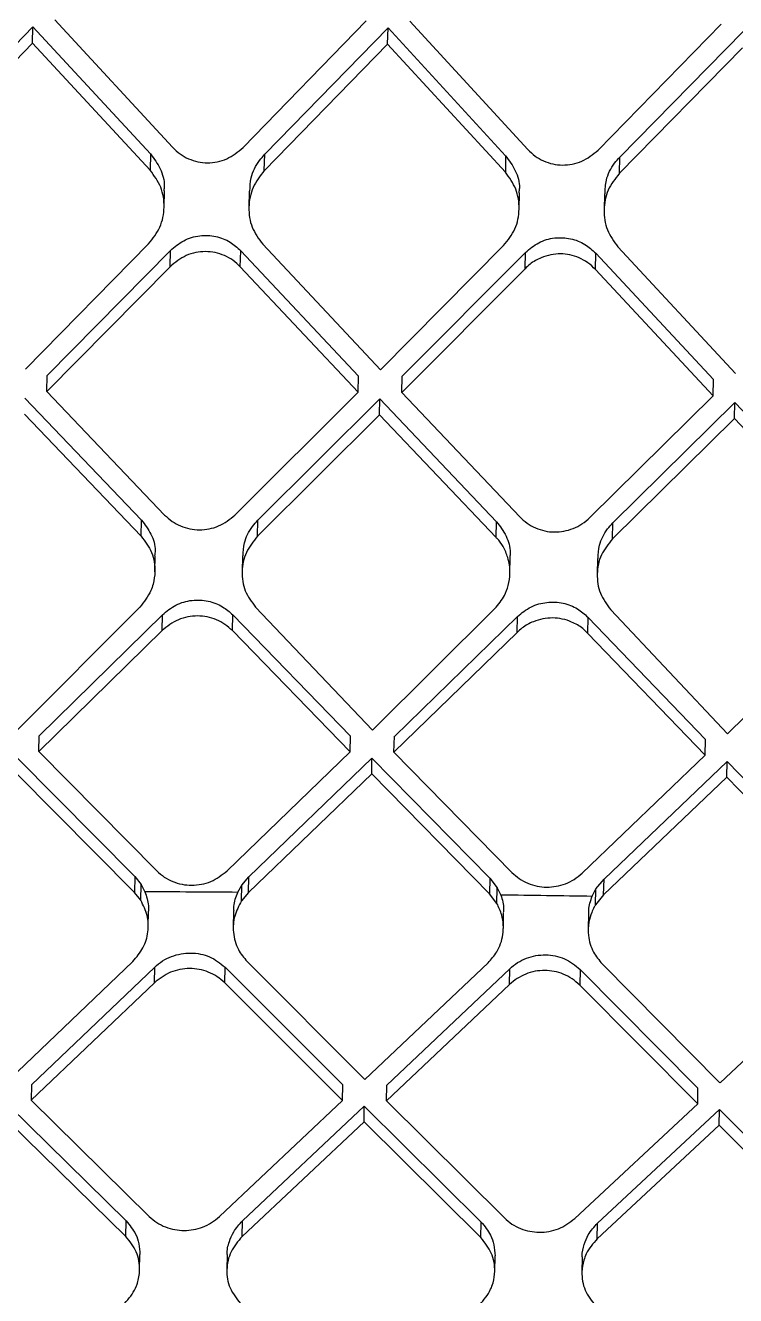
# Model space of a CAD drawing. Extents: x 939 to 1039, y 781 to 934.
# Drawn here: x 963.575 to 964.289, y 882.131 to 883.409 of the extents above; entities that cross this region are included whole.
import ezdxf

# ---------------------------------------------------------------- set-up
doc = ezdxf.new("R2010")
doc.units = 0
doc.header["$MEASUREMENT"] = 0
doc.layers.add('1', color=4, linetype='Continuous')

# ---------------------------------------------------------------- blocks, each defined once
blk = doc.blocks.new('Envoy')
at = {"layer": '1', "color": 3, "linetype": 'Continuous', "lineweight": 25}
for p, q in [((24.9511, 84.2403), (25.0694, 84.112)), ((25.1402, 84.1118), (25.2641, 84.2394)), ((25.3081, 84.2391), (25.4265, 84.1099)), ((24.8049, 84.1049), (24.9289, 84.2334)), ((24.9285, 84.2169), (24.9289, 84.2334)), ((24.9289, 84.2334), (25.0473, 84.1053)), ((25.162, 84.105), (25.286, 84.2324)), ((25.2856, 84.2159), (25.286, 84.2324)), ((25.286, 84.2324), (25.4043, 84.1034)), ((25.4972, 84.1092), (25.6211, 84.2358)), ((25.519, 84.1022), (25.643, 84.2286)), ((24.9285, 84.2169), (24.8046, 84.0885)), ((25.0469, 84.0889), (24.9285, 84.2169)), ((25.2856, 84.2159), (25.1617, 84.0886)), ((25.404, 84.087), (25.2856, 84.2159)), ((25.6426, 84.2121), (25.5187, 84.0858)), ((25.0473, 84.1053), (25.0469, 84.0889)), ((25.1616, 84.0886), (25.162, 84.105)), ((25.4043, 84.1034), (25.404, 84.087)), ((25.5187, 84.0858), (25.519, 84.1022)), ((25.0608, 84.0517), (25.0611, 84.0681)), ((25.1465, 84.0679), (25.1462, 84.0515)), ((25.4178, 84.0498), (25.4182, 84.0662)), ((25.5036, 84.0652), (25.5032, 84.0489)), ((25.0453, 84.0148), (24.9214, 83.8888)), ((24.9432, 83.8824), (25.0672, 84.0081)), ((25.0668, 83.9918), (25.0672, 84.0081)), ((25.1375, 83.9916), (25.1379, 84.0079)), ((25.1379, 84.0079), (25.2563, 83.8817)), ((25.16, 84.0145), (25.2784, 83.8881)), ((25.2784, 83.8881), (25.4023, 84.013)), ((25.5171, 84.0118), (25.6354, 83.8844)), ((25.3003, 83.8815), (25.4242, 84.0061)), ((25.4238, 83.9898), (25.4242, 84.0061)), ((25.4946, 83.9891), (25.4949, 84.0054)), ((25.4949, 84.0054), (25.6133, 83.8782)), ((25.0668, 83.9918), (24.9429, 83.8662)), ((25.2559, 83.8655), (25.1375, 83.9916)), ((25.4238, 83.9898), (25.3, 83.8653)), ((25.613, 83.862), (25.4946, 83.9891)), ((24.9429, 83.8662), (24.9432, 83.8824)), ((25.2559, 83.8655), (25.2563, 83.8817)), ((25.2999, 83.8653), (25.3003, 83.8815)), ((24.9429, 83.8662), (25.0613, 83.7419)), ((25.613, 83.862), (25.6133, 83.8782)), ((24.9207, 83.8596), (25.0381, 83.7368)), ((25.1321, 83.7418), (25.2559, 83.8655)), ((25.1551, 83.7366), (25.2778, 83.8589)), ((25.2775, 83.8427), (25.2778, 83.8589)), ((25.2778, 83.8589), (25.3951, 83.7352)), ((25.2999, 83.8653), (25.4184, 83.7401)), ((25.4891, 83.7394), (25.613, 83.862)), ((25.5122, 83.734), (25.6348, 83.8553)), ((25.6345, 83.8391), (25.6348, 83.8552)), ((25.6348, 83.8553), (25.7521, 83.7305)), ((24.9204, 83.8434), (25.0377, 83.7207)), ((25.2775, 83.8427), (25.1548, 83.7205)), ((25.3948, 83.7191), (25.2775, 83.8427)), ((25.6345, 83.8391), (25.5118, 83.7179)), ((25.7517, 83.7144), (25.6345, 83.8391)), ((25.0377, 83.7207), (25.0381, 83.7368)), ((25.1548, 83.7205), (25.1551, 83.7366)), ((25.3948, 83.7191), (25.3951, 83.7352)), ((25.5118, 83.7179), (25.5122, 83.734)), ((25.0516, 83.6848), (25.0519, 83.7009)), ((25.1397, 83.7007), (25.1393, 83.6847)), ((25.4086, 83.6831), (25.409, 83.6991)), ((25.4967, 83.6982), (25.4964, 83.6822)), ((24.9134, 83.5258), (25.0365, 83.6493)), ((25.1529, 83.6491), (25.2705, 83.5253)), ((24.9353, 83.5198), (25.0592, 83.6416)), ((25.0588, 83.6256), (25.0592, 83.6416)), ((25.1295, 83.6255), (25.1299, 83.6415)), ((25.1299, 83.6415), (25.2484, 83.5194)), ((25.2705, 83.5253), (25.3935, 83.6477)), ((25.2924, 83.5191), (25.4162, 83.6398)), ((25.4159, 83.6238), (25.4162, 83.6398)), ((25.4869, 83.6391), (25.4866, 83.6231)), ((25.4869, 83.6391), (25.6054, 83.516)), ((25.5099, 83.6466), (25.6275, 83.5218)), ((25.6275, 83.5218), (25.7505, 83.6431)), ((25.0588, 83.6256), (24.935, 83.5039)), ((25.248, 83.5035), (25.1295, 83.6255)), ((25.4159, 83.6238), (25.292, 83.5032)), ((25.605, 83.5001), (25.4866, 83.6231)), ((24.935, 83.5039), (24.9353, 83.5198)), ((25.248, 83.5035), (25.2484, 83.5194)), ((25.292, 83.5032), (25.2924, 83.5192)), ((25.605, 83.5001), (25.6054, 83.516)), ((24.9128, 83.4978), (25.0314, 83.3779)), ((24.935, 83.5039), (25.0535, 83.3838)), ((25.1242, 83.3837), (25.248, 83.5035)), ((25.1461, 83.3778), (25.2699, 83.4973)), ((25.2696, 83.4814), (25.2699, 83.4973)), ((25.2699, 83.4973), (25.3884, 83.3765)), ((25.292, 83.5032), (25.4106, 83.3822)), ((25.4813, 83.3815), (25.605, 83.5001)), ((25.5032, 83.3754), (25.6269, 83.4938)), ((25.6266, 83.4779), (25.6269, 83.4938)), ((25.6269, 83.4938), (25.7454, 83.3719)), ((25.031, 83.3621), (24.9125, 83.4818)), ((25.2696, 83.4814), (25.1458, 83.362)), ((25.3881, 83.3607), (25.2696, 83.4814)), ((25.6266, 83.4779), (25.5028, 83.3595)), ((25.7451, 83.3561), (25.6266, 83.4779)), ((25.0314, 83.3779), (25.031, 83.3621)), ((25.0314, 83.3779), (25.0377, 83.3701)), ((25.0374, 83.3542), (25.0377, 83.3701)), ((25.0377, 83.3701), (25.0416, 83.3627)), ((25.1351, 83.3622), (25.139, 83.3693)), ((25.1387, 83.3535), (25.139, 83.3694)), ((25.139, 83.3693), (25.1461, 83.3778)), ((25.1458, 83.362), (25.1461, 83.3778)), ((25.3884, 83.3765), (25.3881, 83.3607)), ((25.3884, 83.3765), (25.3959, 83.3667)), ((25.4951, 83.3655), (25.5032, 83.3754)), ((25.5028, 83.3596), (25.5032, 83.3754)), ((25.0374, 83.3542), (25.031, 83.3621)), ((25.1458, 83.362), (25.1387, 83.3535)), ((25.3956, 83.3509), (25.3881, 83.3607)), ((25.3956, 83.3509), (25.3959, 83.3667)), ((25.3959, 83.3667), (25.3994, 83.3593)), ((25.4914, 83.3582), (25.4951, 83.3655)), ((25.4947, 83.3495), (25.495, 83.3654)), ((25.5028, 83.3596), (25.4947, 83.3495)), ((25.0449, 83.3272), (25.0453, 83.3431)), ((25.1307, 83.3431), (25.1304, 83.3272)), ((25.402, 83.3258), (25.4023, 83.3416)), ((25.4877, 83.3408), (25.4874, 83.3249)), ((24.9058, 83.1741), (25.0295, 83.2926)), ((25.1443, 83.2925), (25.2628, 83.1738)), ((25.2628, 83.1738), (25.3866, 83.2912)), ((24.9276, 83.1685), (25.0514, 83.2869)), ((25.0511, 83.2711), (25.0514, 83.2868)), ((25.1218, 83.271), (25.1221, 83.2868)), ((25.1221, 83.2868), (25.2407, 83.1683)), ((25.2847, 83.1681), (25.4085, 83.2853)), ((25.4081, 83.2695), (25.4085, 83.2853)), ((25.4792, 83.2846), (25.4788, 83.2688)), ((25.4792, 83.2846), (25.5977, 83.1651)), ((25.5013, 83.2901), (25.6198, 83.1704)), ((25.6199, 83.1704), (25.7436, 83.2867)), ((25.0511, 83.2711), (24.9273, 83.1528)), ((25.2404, 83.1526), (25.1218, 83.271)), ((25.4081, 83.2695), (25.2844, 83.1524)), ((25.5974, 83.1494), (25.4788, 83.2688)), ((24.9276, 83.1685), (24.9273, 83.1528)), ((25.2404, 83.1526), (25.2407, 83.1683)), ((25.2844, 83.1524), (25.2847, 83.1681)), ((25.5974, 83.1494), (25.5977, 83.1651)), ((24.9273, 83.1528), (25.0459, 83.0359)), ((25.1166, 83.0359), (25.2404, 83.1526)), ((25.2844, 83.1524), (25.403, 83.0344)), ((24.9052, 83.1471), (25.0226, 83.0315)), ((25.1397, 83.0315), (25.2622, 83.1469)), ((25.2619, 83.1312), (25.2622, 83.1469)), ((25.2622, 83.1469), (25.3797, 83.0303)), ((25.4737, 83.0338), (25.5974, 83.1494)), ((25.4968, 83.0292), (25.6193, 83.1435)), ((25.6189, 83.1277), (25.6193, 83.1434)), ((25.6193, 83.1435), (25.7367, 83.0258)), ((25.0223, 83.0158), (24.9048, 83.1313)), ((25.2619, 83.1312), (25.1394, 83.0158)), ((25.3794, 83.0146), (25.2619, 83.1312)), ((25.6189, 83.1277), (25.4964, 83.0135)), ((25.7364, 83.0101), (25.6189, 83.1277)), ((25.0223, 83.0158), (25.0226, 83.0315)), ((25.1394, 83.0158), (25.1397, 83.0315)), ((25.3794, 83.0146), (25.3797, 83.0303)), ((25.4964, 83.0135), (25.4967, 83.0292)), ((25.0362, 82.9819), (25.0366, 82.9976)), ((25.1243, 82.9975), (25.124, 82.9819)), ((25.3933, 82.9806), (25.3936, 82.9962)), ((25.4814, 82.9954), (25.481, 82.9797))]:
    blk.add_line(p, q, dxfattribs=at)
for points, knots in [([(22.9993, 84.0346), (23.2461, 84.0889), (23.7395, 84.1976), (24.4909, 84.3013), (25.2469, 84.3603), (26.0054, 84.3685), (26.7627, 84.3254), (27.5151, 84.2317), (28.2609, 84.0938), (28.749, 83.9631), (28.993, 83.8978)], [0, 0, 0, 0, 0.125001, 0.250001, 0.375003, 0.499997, 0.624991, 0.749994, 0.874997, 1, 1, 1, 1]), ([(25.0694, 84.112), (25.0719, 84.1096), (25.0766, 84.1051), (25.0853, 84.1002), (25.0946, 84.0972), (25.1045, 84.0961), (25.1144, 84.0972), (25.1273, 84.1011), (25.135, 84.1075), (25.1402, 84.1118)], [0, 0, 0, 0, 0.128787, 0.251247, 0.375718, 0.499276, 0.622354, 0.748044, 1, 1, 1, 1]), ([(25.4265, 84.1099), (25.4289, 84.1076), (25.4336, 84.103), (25.4423, 84.0981), (25.4516, 84.0949), (25.4615, 84.0938), (25.4714, 84.0948), (25.4843, 84.0985), (25.492, 84.1049), (25.4972, 84.1092)], [0, 0, 0, 0, 0.12917, 0.251508, 0.37622, 0.499673, 0.622879, 0.748356, 1, 1, 1, 1]), ([(25.0473, 84.1053), (25.0508, 84.1005), (25.0578, 84.0909), (25.0617, 84.0773), (25.0607, 84.0698), (25.0605, 84.0682)], [0, 0, 0, 0, 0.43894, 0.876896, 1, 1, 1, 1]), ([(25.1472, 84.0678), (25.1473, 84.0724), (25.1478, 84.0833), (25.1541, 84.096), (25.1602, 84.1029), (25.162, 84.105)], [0, 0, 0, 0, 0.332409, 0.801433, 1, 1, 1, 1]), ([(25.4043, 84.1034), (25.4078, 84.0986), (25.4149, 84.0889), (25.4188, 84.0753), (25.4178, 84.0678), (25.4175, 84.0662)], [0, 0, 0, 0, 0.440884, 0.880878, 1, 1, 1, 1]), ([(25.5042, 84.0652), (25.5044, 84.0698), (25.5048, 84.0807), (25.5112, 84.0934), (25.5173, 84.1002), (25.519, 84.1022)], [0, 0, 0, 0, 0.337803, 0.806881, 1, 1, 1, 1]), ([(25.0453, 84.0148), (25.0495, 84.0202), (25.0581, 84.0311), (25.0619, 84.0517), (25.059, 84.0723), (25.0509, 84.0834), (25.0469, 84.0889)], [0, 0, 0, 0, 0.249277, 0.501302, 0.752578, 1, 1, 1, 1]), ([(25.1616, 84.0886), (25.1574, 84.0831), (25.1489, 84.0722), (25.1451, 84.0516), (25.1479, 84.031), (25.156, 84.02), (25.16, 84.0145)], [0, 0, 0, 0, 0.249371, 0.501383, 0.752665, 1, 1, 1, 1]), ([(25.4023, 84.013), (25.4066, 84.0184), (25.4151, 84.0293), (25.4189, 84.0498), (25.416, 84.0704), (25.408, 84.0815), (25.404, 84.087)], [0, 0, 0, 0, 0.24899, 0.501, 0.752324, 1, 1, 1, 1]), ([(25.5187, 84.0858), (25.5144, 84.0804), (25.5059, 84.0695), (25.5021, 84.0489), (25.505, 84.0284), (25.5131, 84.0173), (25.5171, 84.0118)], [0, 0, 0, 0, 0.249126, 0.501089, 0.75241, 1, 1, 1, 1]), ([(25.0672, 84.0081), (25.0714, 84.0117), (25.08, 84.019), (25.0964, 84.0238), (25.1128, 84.0231), (25.1273, 84.0176), (25.1345, 84.011), (25.1379, 84.0079)], [0, 0, 0, 0, 0.212573, 0.425583, 0.628189, 0.824073, 1, 1, 1, 1]), ([(25.4242, 84.0061), (25.4285, 84.0097), (25.437, 84.0169), (25.4533, 84.0216), (25.4696, 84.0208), (25.4842, 84.0152), (25.4915, 84.0086), (25.4949, 84.0054)], [0, 0, 0, 0, 0.211125, 0.422655, 0.624401, 0.820333, 1, 1, 1, 1]), ([(25.1375, 83.9916), (25.1351, 83.9939), (25.1304, 83.9985), (25.1216, 84.0033), (25.1123, 84.0063), (25.1024, 84.0073), (25.0926, 84.0063), (25.0797, 84.0024), (25.072, 83.996), (25.0668, 83.9918)], [0, 0, 0, 0, 0.129032, 0.251238, 0.375955, 0.499348, 0.622235, 0.748169, 1, 1, 1, 1]), ([(25.4946, 83.9891), (25.4921, 83.9914), (25.4872, 83.9961), (25.4783, 84.001), (25.4691, 84.004), (25.4594, 84.005), (25.4496, 84.0041), (25.439, 84.0008), (25.4302, 83.996), (25.4255, 83.9914), (25.4238, 83.9898)], [0, 0, 0, 0, 0.131637, 0.258261, 0.380497, 0.499023, 0.622439, 0.74864, 0.914397, 1, 1, 1, 1]), ([(25.0613, 83.7419), (25.0638, 83.7397), (25.0685, 83.7353), (25.0772, 83.7306), (25.0866, 83.7276), (25.0964, 83.7266), (25.1063, 83.7277), (25.1191, 83.7314), (25.1269, 83.7377), (25.1321, 83.7418)], [0, 0, 0, 0, 0.128299, 0.251013, 0.375662, 0.499567, 0.622806, 0.748649, 1, 1, 1, 1]), ([(25.4184, 83.7401), (25.4208, 83.7379), (25.4255, 83.7334), (25.4342, 83.7286), (25.4436, 83.7256), (25.4533, 83.7245), (25.463, 83.7254), (25.4724, 83.7281), (25.4814, 83.7327), (25.4865, 83.7371), (25.4891, 83.7394)], [0, 0, 0, 0, 0.126683, 0.251755, 0.375817, 0.499296, 0.6176, 0.740169, 0.867474, 1, 1, 1, 1]), ([(25.0381, 83.7368), (25.0415, 83.7322), (25.0485, 83.7231), (25.0525, 83.7099), (25.0515, 83.7026), (25.0513, 83.7009)], [0, 0, 0, 0, 0.435982, 0.871202, 1, 1, 1, 1]), ([(25.1403, 83.7007), (25.1405, 83.7051), (25.1409, 83.7155), (25.1472, 83.7279), (25.1532, 83.7346), (25.1551, 83.7366)], [0, 0, 0, 0, 0.333029, 0.792394, 1, 1, 1, 1]), ([(25.3951, 83.7352), (25.3986, 83.7306), (25.4056, 83.7213), (25.4095, 83.7081), (25.4086, 83.7008), (25.4084, 83.6992)], [0, 0, 0, 0, 0.438, 0.875236, 1, 1, 1, 1]), ([(25.4973, 83.6982), (25.4975, 83.7027), (25.498, 83.7132), (25.5043, 83.7255), (25.5103, 83.732), (25.5122, 83.734)], [0, 0, 0, 0, 0.33853, 0.798072, 1, 1, 1, 1]), ([(25.0377, 83.7207), (25.0417, 83.7154), (25.0497, 83.7048), (25.0524, 83.6872), (25.0505, 83.6742), (25.0464, 83.6617), (25.0407, 83.6546), (25.0365, 83.6493)], [0, 0, 0, 0, 0.248661, 0.498584, 0.660734, 0.749968, 1, 1, 1, 1]), ([(25.1548, 83.7205), (25.1506, 83.7153), (25.1421, 83.7048), (25.1382, 83.685), (25.141, 83.6651), (25.1489, 83.6544), (25.1529, 83.6491)], [0, 0, 0, 0, 0.249513, 0.500968, 0.752029, 1, 1, 1, 1]), ([(25.3935, 83.6477), (25.397, 83.6519), (25.4029, 83.659), (25.4074, 83.6714), (25.4093, 83.6844), (25.4074, 83.698), (25.4023, 83.7096), (25.3978, 83.7164), (25.3951, 83.7188), (25.3948, 83.7191)], [0, 0, 0, 0, 0.203073, 0.340014, 0.500384, 0.704915, 0.856381, 0.983756, 1, 1, 1, 1]), ([(25.5118, 83.7179), (25.5076, 83.7127), (25.4991, 83.7023), (25.4953, 83.6825), (25.4981, 83.6626), (25.506, 83.6519), (25.5099, 83.6466)], [0, 0, 0, 0, 0.24929, 0.500754, 0.751818, 1, 1, 1, 1]), ([(25.0592, 83.6416), (25.0635, 83.6451), (25.0721, 83.6522), (25.0887, 83.6569), (25.1052, 83.6561), (25.1195, 83.6506), (25.1266, 83.6444), (25.1299, 83.6415)], [0, 0, 0, 0, 0.213413, 0.427168, 0.632767, 0.83287, 1, 1, 1, 1]), ([(25.4162, 83.6398), (25.4205, 83.6433), (25.4291, 83.6503), (25.4456, 83.6548), (25.462, 83.654), (25.4765, 83.6485), (25.4836, 83.6421), (25.4869, 83.6391)], [0, 0, 0, 0, 0.21212, 0.424546, 0.629337, 0.829566, 1, 1, 1, 1]), ([(25.1295, 83.6255), (25.1271, 83.6277), (25.1223, 83.6321), (25.1136, 83.6367), (25.1043, 83.6397), (25.0944, 83.6406), (25.0846, 83.6396), (25.0718, 83.6359), (25.064, 83.6297), (25.0588, 83.6256)], [0, 0, 0, 0, 0.128611, 0.251009, 0.375935, 0.499635, 0.622637, 0.748754, 1, 1, 1, 1]), ([(25.4866, 83.6231), (25.485, 83.6247), (25.4804, 83.6293), (25.4718, 83.6341), (25.4614, 83.6375), (25.4515, 83.6386), (25.4416, 83.6377), (25.4311, 83.6345), (25.4222, 83.6298), (25.4175, 83.6253), (25.4158, 83.6238)], [0, 0, 0, 0, 0.083743, 0.250102, 0.375475, 0.499335, 0.622806, 0.748988, 0.914655, 1, 1, 1, 1]), ([(25.0535, 83.3838), (25.056, 83.3816), (25.0607, 83.3773), (25.0694, 83.3728), (25.0788, 83.3699), (25.0886, 83.369), (25.0985, 83.37), (25.1113, 83.3736), (25.1191, 83.3797), (25.1242, 83.3837)], [0, 0, 0, 0, 0.127867, 0.250891, 0.375637, 0.499901, 0.623271, 0.749273, 1, 1, 1, 1]), ([(25.4106, 83.3822), (25.413, 83.38), (25.4177, 83.3756), (25.4264, 83.371), (25.4358, 83.3681), (25.4487, 83.3667), (25.4618, 83.3692), (25.4736, 83.3749), (25.4787, 83.3793), (25.4813, 83.3815)], [0, 0, 0, 0, 0.126332, 0.25151, 0.375969, 0.500096, 0.740413, 0.867767, 1, 1, 1, 1]), ([(25.0416, 83.3627), (25.0431, 83.3581), (25.0448, 83.3529), (25.0452, 83.3465), (25.0454, 83.3447), (25.0452, 83.3434), (25.0452, 83.3431)], [0, 0, 0, 0, 0.725671, 0.810145, 0.958979, 1, 1, 1, 1]), ([(25.1353, 83.3621), (25.1197, 83.3622), (25.0884, 83.3624), (25.0572, 83.3626), (25.0416, 83.3627)], [0, 0, 0, 0, 0.499987, 1, 1, 1, 1]), ([(25.1312, 83.3431), (25.1311, 83.3447), (25.1307, 83.3513), (25.1332, 83.3575), (25.1351, 83.3621)], [0, 0, 0, 0, 0.253577, 1, 1, 1, 1]), ([(25.3994, 83.3593), (25.4009, 83.3547), (25.4028, 83.3489), (25.4021, 83.3429), (25.4019, 83.3417)], [0, 0, 0, 0, 0.7908223, 1, 1, 1, 1]), ([(25.4916, 83.3581), (25.4762, 83.3583), (25.4455, 83.3588), (25.4148, 83.3592), (25.3995, 83.3594)], [0, 0, 0, 0, 0.499993, 1, 1, 1, 1]), ([(25.4881, 83.3408), (25.488, 83.342), (25.4876, 83.3479), (25.4897, 83.3536), (25.4914, 83.3582)], [0, 0, 0, 0, 0.2043567, 1, 1, 1, 1]), ([(25.0295, 83.2926), (25.0332, 83.297), (25.0407, 83.3059), (25.0454, 83.3222), (25.045, 83.339), (25.0399, 83.3491), (25.0374, 83.3542)], [0, 0, 0, 0, 0.2500022, 0.4999755, 0.7499954, 1, 1, 1, 1]), ([(25.1387, 83.3535), (25.136, 83.3485), (25.1308, 83.3386), (25.1297, 83.3213), (25.1339, 83.305), (25.1411, 83.2964), (25.1443, 83.2925)], [0, 0, 0, 0, 0.250641, 0.501154, 0.777671, 1, 1, 1, 1]), ([(25.3866, 83.2912), (25.3897, 83.2948), (25.3971, 83.303), (25.4027, 83.3199), (25.402, 83.3372), (25.3974, 83.3471), (25.3956, 83.3509)], [0, 0, 0, 0, 0.212264, 0.499466, 0.806047, 1, 1, 1, 1]), ([(25.4947, 83.3495), (25.4946, 83.3495), (25.4945, 83.3493), (25.4941, 83.3485), (25.4927, 83.3461), (25.4902, 83.3407), (25.4874, 83.3311), (25.487, 83.3174), (25.4912, 83.3024), (25.4982, 83.2939), (25.5013, 83.2901)], [0, 0, 0, 0, 0.003913, 0.011494, 0.037583, 0.133538, 0.287743, 0.500019, 0.774752, 1, 1, 1, 1]), ([(25.0514, 83.2869), (25.054, 83.2891), (25.059, 83.2934), (25.0681, 83.2978), (25.0778, 83.3005), (25.0877, 83.3014), (25.0974, 83.3003), (25.1098, 83.2967), (25.1172, 83.2907), (25.1221, 83.2868)], [0, 0, 0, 0, 0.130393, 0.258609, 0.384974, 0.509816, 0.633488, 0.756383, 1, 1, 1, 1]), ([(25.4084, 83.2853), (25.411, 83.2874), (25.416, 83.2917), (25.425, 83.2961), (25.4346, 83.2987), (25.4445, 83.2995), (25.4542, 83.2984), (25.4667, 83.2947), (25.4742, 83.2886), (25.4792, 83.2846)], [0, 0, 0, 0, 0.128717, 0.255706, 0.381345, 0.505939, 0.629868, 0.753489, 1, 1, 1, 1]), ([(25.1218, 83.271), (25.1193, 83.2732), (25.1144, 83.2776), (25.1055, 83.2821), (25.0962, 83.2848), (25.0865, 83.2857), (25.0767, 83.2847), (25.064, 83.2811), (25.0562, 83.2751), (25.0511, 83.2711)], [0, 0, 0, 0, 0.130261, 0.256977, 0.380549, 0.50139, 0.62436, 0.750396, 1, 1, 1, 1]), ([(25.4788, 83.2688), (25.4763, 83.2711), (25.4714, 83.2755), (25.4625, 83.28), (25.4532, 83.2828), (25.4436, 83.2838), (25.4338, 83.2829), (25.4211, 83.2794), (25.4133, 83.2735), (25.4081, 83.2695)], [0, 0, 0, 0, 0.130917, 0.257868, 0.381138, 0.501165, 0.624477, 0.750348, 1, 1, 1, 1]), ([(25.0459, 83.0359), (25.0484, 83.0338), (25.0533, 83.0295), (25.0621, 83.0251), (25.0715, 83.0224), (25.0842, 83.0212), (25.0971, 83.0237), (25.1089, 83.0294), (25.114, 83.0337), (25.1166, 83.0359)], [0, 0, 0, 0, 0.129006, 0.255337, 0.379271, 0.501297, 0.739868, 0.867244, 1, 1, 1, 1]), ([(25.0227, 83.0315), (25.0262, 83.0272), (25.032, 83.0202), (25.036, 83.0082), (25.0364, 83.0012), (25.0365, 82.9976)], [0, 0, 0, 0, 0.439188, 0.705715, 1, 1, 1, 1]), ([(25.1244, 82.9975), (25.1244, 82.9977), (25.1239, 83.002), (25.126, 83.0099), (25.1308, 83.0216), (25.1365, 83.0279), (25.1397, 83.0315)], [0, 0, 0, 0, 0.009764, 0.352054, 0.631435, 1, 1, 1, 1]), ([(25.3797, 83.0303), (25.3832, 83.026), (25.3889, 83.0191), (25.393, 83.0071), (25.3934, 83), (25.3936, 82.9962)], [0, 0, 0, 0, 0.428854, 0.696826, 1, 1, 1, 1]), ([(25.403, 83.0344), (25.4054, 83.0323), (25.4103, 83.028), (25.4219, 83.0221), (25.435, 83.0194), (25.4479, 83.0206), (25.4607, 83.024), (25.4685, 83.0299), (25.4737, 83.0338)], [0, 0, 0, 0, 0.129919, 0.256637, 0.500467, 0.624255, 0.750182, 1, 1, 1, 1]), ([(25.4814, 82.9954), (25.4814, 82.9955), (25.481, 82.9997), (25.4829, 83.0073), (25.4875, 83.0189), (25.4933, 83.0254), (25.4967, 83.0292)], [0, 0, 0, 0, 0.013171, 0.336781, 0.609362, 1, 1, 1, 1]), ([(25.0212, 82.9484), (25.0254, 82.9533), (25.0296, 82.9582), (25.0322, 82.964), (25.0324, 82.9645), (25.0331, 82.966), (25.0352, 82.9718), (25.0371, 82.9836), (25.0343, 83.0009), (25.0263, 83.0109), (25.0223, 83.0158)], [0, 0, 0, 0, 0.2488932, 0.2512099, 0.25529, 0.268843, 0.3173566, 0.4997403, 0.7505565, 1, 1, 1, 1]), ([(25.1394, 83.0158), (25.1352, 83.0109), (25.1268, 83.001), (25.1229, 82.9823), (25.1257, 82.9634), (25.1336, 82.9533), (25.1376, 82.9483)], [0, 0, 0, 0, 0.249202, 0.499435, 0.750414, 1, 1, 1, 1]), ([(25.3782, 82.9471), (25.3824, 82.952), (25.3881, 82.9588), (25.3923, 82.9706), (25.3941, 82.9829), (25.3914, 82.9996), (25.3834, 83.0096), (25.3794, 83.0146)], [0, 0, 0, 0, 0.248925, 0.342405, 0.499997, 0.750598, 1, 1, 1, 1]), ([(25.4964, 83.0135), (25.4922, 83.0086), (25.4864, 83.002), (25.4822, 82.9902), (25.4802, 82.9779), (25.4828, 82.9611), (25.4907, 82.9511), (25.4946, 82.946)], [0, 0, 0, 0, 0.249061, 0.338955, 0.500155, 0.750687, 1, 1, 1, 1])]:
    blk.add_open_spline(points, degree=3, knots=knots, dxfattribs=at)

msp = doc.modelspace()

# ---------------------------------------------------------------- block references
at = {"layer": '1'}
msp.add_blockref('Envoy', (938.6538, 799.1744), dxfattribs=at)

doc.saveas('drawing.dxf')
